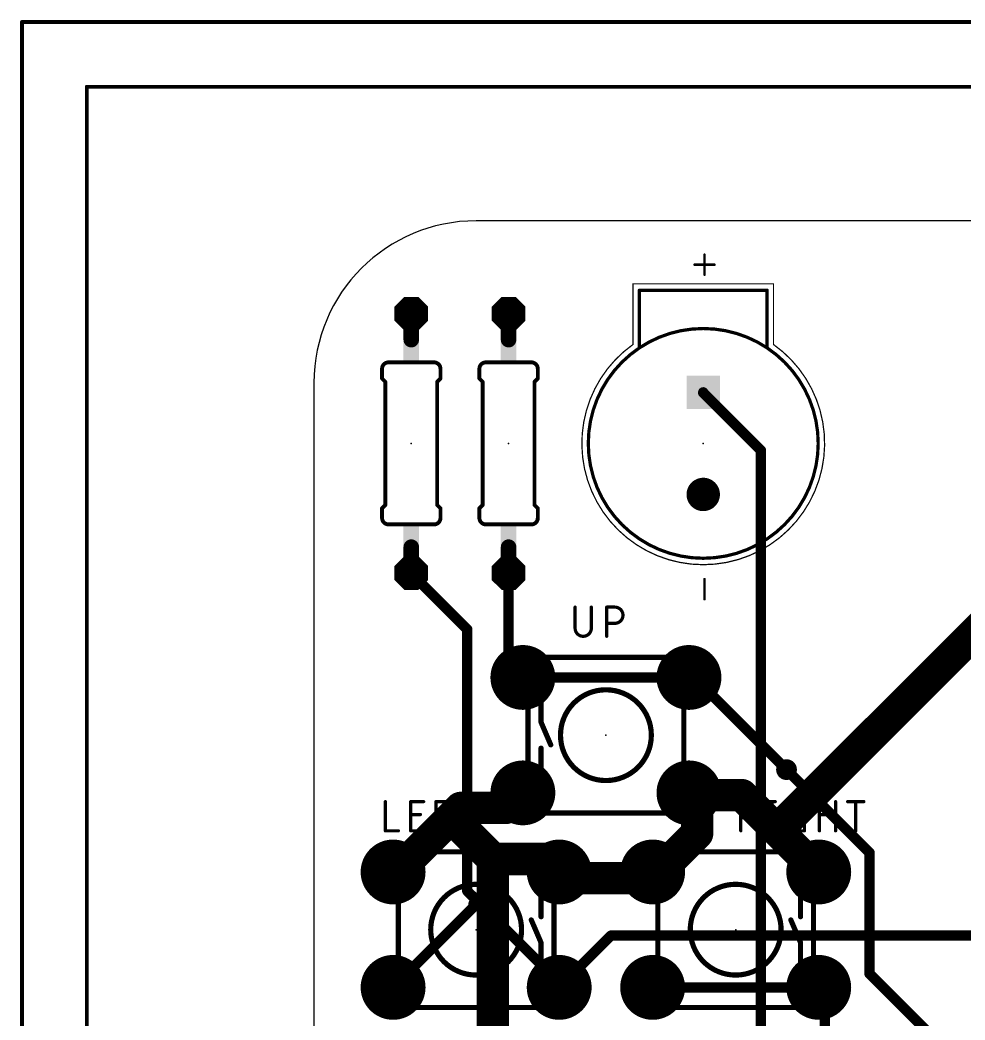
# Model space of a CAD drawing. Extents: x -12 to 133, y -27 to 98.
# Drawn here: x -11.51 to 25.49, y 58.69 to 97.87 of the extents above; entities that cross this region are included whole.
import ezdxf

# ---------------------------------------------------------------- set-up
doc = ezdxf.new("R2010")
doc.units = 0
for name, color, linetype in [('1', 12, 'CONTINUOUS'), ('16', 132, 'CONTINUOUS'), ('17', 110, 'CONTINUOUS'), ('18', 110, 'CONTINUOUS'), ('20', 31, 'CONTINUOUS'), ('21', 253, 'CONTINUOUS'), ('23', 53, 'CONTINUOUS'), ('25', 253, 'CONTINUOUS'), ('39', 12, 'CONTINUOUS'), ('51', 253, 'CONTINUOUS')]:
    doc.layers.add(name, color=color, linetype=linetype)

# ---------------------------------------------------------------- blocks, each defined once
blk = doc.blocks.new('ROUNDP')
at = {"const_width": 0.5}
blk.add_lwpolyline([(0, -0.25, 1), (0, 0.25, 1), (0, -0.25)], format="xyb", dxfattribs=at)
blk = doc.blocks.new('SQUAREP')
blk.add_solid([(-0.5, -0.5), (0.5, -0.5), (-0.5, 0.5), (0.5, 0.5)])
blk = doc.blocks.new('RECT')
blk.add_solid([(-0.5, -0.5), (0.5, -0.5), (-0.5, 0.5), (0.5, 0.5)])
blk = doc.blocks.new('OCTAGONP')
at = {"const_width": 0.5}
blk.add_lwpolyline([(-0.25, -0.1036), (-0.25, 0.1036), (-0.1036, 0.25), (0.1036, 0.25), (0.25, 0.1036), (0.25, -0.1036), (0.1036, -0.25), (-0.1036, -0.25), (-0.25, -0.1036), (-0.25, 0.1036)], dxfattribs=at)
blk = doc.blocks.new('ROUNDV')
at = {"const_width": 0.5}
blk.add_lwpolyline([(0, -0.25, 1), (0, 0.25, 1), (0, -0.25)], format="xyb", dxfattribs=at)

msp = doc.modelspace()

# ---------------------------------------------------------------- linework, layer by layer
at = {"layer": '1'}
for points, const_width in [([(130.81, 97.79), (-11.43, 97.79)], 0.1524), ([(-11.43, 97.79), (-11.43, 83.82)], 0.1524), ([(-11.43, 83.82), (-11.43, -6.35)], 0.1524), ([(15.24, 83.26), (15.24, 83.28)], 0.4064), ([(17.5, 81), (15.24, 83.26)], 0.4064), ([(17.5, 58.25), (17.5, 81)], 0.4064), ([(4, 76), (3.81, 76.2)], 0.4064), ([(7.62, 72.6694), (7.62, 76.2)], 0.4064), ([(6, 74), (4, 76)], 0.4064), ([(6, 63.75), (6, 74)], 0.4064), ([(8.1788, 72.1106), (7.62, 72.6694)], 0.4064), ([(8.1788, 72.1106), (14.6812, 72.1106)], 0.4064), ([(18.5, 68.5), (21.75, 65.25)], 0.4064), ([(14.75, 67.5), (14.6812, 67.5894)], 1.27), ([(14.75, 67.5), (14.75, 67)], 1.27), ([(14.75, 67), (15, 66.75)], 1.27), ([(15, 66.75), (15, 66)], 1.27), ([(15, 66), (13.5, 64.5)], 1.27), ([(21.75, 65.25), (21.75, 60.5)], 0.4064), ([(9.75, 64.25), (9.6012, 64.4906)], 1.27), ([(12.75, 64.25), (13.2588, 64.4906)], 1.27), ([(13.5, 64.5), (13.2588, 64.4906)], 1.27), ([(9.75, 64.25), (12.75, 64.25)], 1.27), ([(6.375, 63.375), (6, 63.75)], 0.4064), ([(6.375, 63.375), (6.25, 63.25)], 0.4064), ([(9.5, 60.25), (6.375, 63.375)], 0.4064), ([(6.25, 63.1206), (3.0988, 59.9694)], 0.4064), ([(6.25, 63.25), (6.25, 63.1206)], 0.4064), ([(9.5, 60), (9.5, 60.25)], 0.4064), ([(21.75, 60.5), (41.5, 40.75)], 0.4064), ([(9.5, 60), (9.6012, 59.9694)], 0.4064), ([(20, 59.75), (19.7612, 59.9694)], 0.4064), ([(20, 59.75), (20, 57.5)], 0.4064)]:
    msp.add_lwpolyline(points, dxfattribs=dict(at, const_width=const_width))
for points, const_width in [([(-11.43, 97.8281, 1), (-11.43, 97.7519)], 0.0762), ([(-11.3919, 97.79, 1), (-11.4681, 97.79)], 0.0762), ([(-11.3919, 83.82, 1), (-11.4681, 83.82)], 0.0762), ([(-11.4681, 83.82, 1), (-11.3919, 83.82)], 0.0762), ([(15.3416, 83.28, 1), (15.1384, 83.28)], 0.2032), ([(15.3118, 83.3318, 1), (15.1682, 83.1882)], 0.2032), ([(15.1384, 83.26, 1), (15.3416, 83.26)], 0.2032), ([(17.6016, 81, 1), (17.3984, 81)], 0.2032), ([(17.4282, 80.9282, 1), (17.5718, 81.0718)], 0.2032), ([(3.8837, 76.27, 1), (3.7363, 76.13)], 0.2032), ([(7.7216, 76.2, 1), (7.5184, 76.2)], 0.2032), ([(4.0718, 76.0718, 1), (3.9282, 75.9282)], 0.2032), ([(3.9263, 75.93, 1), (4.0737, 76.07)], 0.2032), ([(6.1016, 74, 1), (5.8984, 74)], 0.2032), ([(5.9282, 73.9282, 1), (6.0718, 74.0718)], 0.2032), ([(7.6918, 72.7412, 1), (7.5482, 72.5976)], 0.2032), ([(7.5184, 72.6694, 1), (7.7216, 72.6694)], 0.2032), ([(8.1788, 72.2122, 1), (8.1788, 72.009)], 0.2032), ([(8.107, 72.0388, 1), (8.2506, 72.1824)], 0.2032), ([(14.6812, 72.009, 1), (14.6812, 72.2122)], 0.2032), ([(18.5718, 68.5718, 1), (18.4282, 68.4282)], 0.2032), ([(14.9328, 67.783, 1), (14.4296, 67.3958)], 0.635), ([(15.0675, 67.5, 1), (14.4325, 67.5)], 0.635), ([(14.4984, 67.3064, 1), (15.0016, 67.6936)], 0.635), ([(14.9745, 67.2245, 1), (14.5255, 66.7755)], 0.635), ([(15.3175, 66.75, 1), (14.6825, 66.75)], 0.635), ([(14.4325, 67, 1), (15.0675, 67)], 0.635), ([(14.7755, 66.5255, 1), (15.2245, 66.9745)], 0.635), ([(15.2245, 65.7755, 1), (14.7755, 66.2245)], 0.635), ([(14.6825, 66, 1), (15.3175, 66)], 0.635), ([(21.8516, 65.25, 1), (21.6484, 65.25)], 0.2032), ([(21.6782, 65.1782, 1), (21.8218, 65.3218)], 0.2032), ([(9.8712, 64.6576, 1), (9.3312, 64.3236)], 0.635), ([(13.2464, 64.8079, 1), (13.2712, 64.1733)], 0.635), ([(13.3945, 64.2036, 1), (13.1231, 64.7776)], 0.635), ([(13.2755, 64.7245, 1), (13.7245, 64.2755)], 0.635), ([(13.5124, 64.1827, 1), (13.4876, 64.8173)], 0.635), ([(9.75, 64.5675, 1), (9.75, 63.9325)], 0.635), ([(9.48, 64.083, 1), (10.02, 64.417)], 0.635), ([(12.6143, 64.537, 1), (12.8857, 63.963)], 0.635), ([(12.75, 63.9325, 1), (12.75, 64.5675)], 0.635), ([(6.0718, 63.8218, 1), (5.9282, 63.6782)], 0.2032), ([(5.8984, 63.75, 1), (6.1016, 63.75)], 0.2032), ([(6.4468, 63.4468, 1), (6.3032, 63.3032)], 0.2032), ([(6.4468, 63.3032, 1), (6.3032, 63.4468)], 0.2032), ([(6.3032, 63.3032, 1), (6.4468, 63.4468)], 0.2032), ([(6.3516, 63.25, 1), (6.1484, 63.25)], 0.2032), ([(6.1484, 63.1206, 1), (6.3516, 63.1206)], 0.2032), ([(6.1782, 63.3218, 1), (6.3218, 63.1782)], 0.2032), ([(6.3218, 63.0488, 1), (6.1782, 63.1924)], 0.2032), ([(9.6016, 60.25, 1), (9.3984, 60.25)], 0.2032), ([(9.4282, 60.1782, 1), (9.5718, 60.3218)], 0.2032), ([(21.6484, 60.5, 1), (21.8516, 60.5)], 0.2032), ([(21.8218, 60.5718, 1), (21.6782, 60.4282)], 0.2032), ([(3.027, 60.0412, 1), (3.1706, 59.8976)], 0.2032), ([(9.5294, 60.0973, 1), (9.4706, 59.9027)], 0.2032), ([(9.3984, 60, 1), (9.6016, 60)], 0.2032), ([(9.5718, 59.8721, 1), (9.6306, 60.0667)], 0.2032), ([(19.8299, 60.0442, 1), (19.6925, 59.8946)], 0.2032), ([(20.1016, 59.75, 1), (19.8984, 59.75)], 0.2032), ([(19.9313, 59.6752, 1), (20.0687, 59.8248)], 0.2032)]:
    msp.add_lwpolyline(points, format="xyb", dxfattribs=dict(at, const_width=const_width))
at = {"layer": '16'}
for points, const_width in [([(-8.89, -8.89), (-8.89, 95.25)], 0.1524), ([(-8.89, 95.25), (133.35, 95.25)], 0.1524), ([(34.25, 82.25), (18.125, 66.125)], 1.27), ([(14.75, 72), (14.6812, 72.1106)], 0.4064), ([(14.75, 72), (15, 72)], 0.4064), ([(15, 72), (18.5, 68.5)], 0.4064), ([(8, 67.5), (8.1788, 67.5894)], 1.27), ([(14.75, 67.5), (14.6812, 67.5894)], 1.27), ([(8, 67.5), (7.5, 67)], 1.27), ([(14.75, 67.5), (16.75, 67.5)], 1.27), ([(16.75, 67.5), (18.125, 66.125)], 1.27), ([(5.75, 67), (5.375, 66.625)], 1.27), ([(7.5, 67), (5.75, 67)], 1.27), ([(5.375, 66.625), (3.25, 64.5)], 1.27), ([(5.375, 66.625), (7, 65)], 1.27), ([(18.125, 66.125), (19.75, 64.5)], 1.27), ([(7, 65), (9, 65)], 1.27), ([(7, 65), (7, 58.0494)], 1.27), ([(9, 65), (9.5, 64.5)], 1.27), ([(3.25, 64.5), (3.0988, 64.4906)], 1.27), ([(9.5, 64.5), (9.6012, 64.4906)], 1.27), ([(19.75, 64.5), (19.7612, 64.4906)], 1.27), ([(9.6012, 59.9694), (11.6318, 62)], 0.4064), ([(11.6318, 62), (47.5, 62)], 0.4064), ([(19.7612, 59.9694), (13.2588, 59.9694)], 0.4064)]:
    msp.add_lwpolyline(points, dxfattribs=dict(at, const_width=const_width))
for points, const_width in [([(-8.8519, 95.25, 1), (-8.9281, 95.25)], 0.0762), ([(-8.89, 95.2881, 1), (-8.89, 95.2119)], 0.0762), ([(14.7675, 72.1643, 1), (14.5949, 72.0569)], 0.2032), ([(14.75, 72.1016, 1), (14.75, 71.8984)], 0.2032), ([(14.6637, 71.9463, 1), (14.8363, 72.0537)], 0.2032), ([(15.0718, 72.0718, 1), (14.9282, 71.9282)], 0.2032), ([(15, 71.8984, 1), (15, 72.1016)], 0.2032), ([(18.4282, 68.4282, 1), (18.5718, 68.5718)], 0.2032), ([(8.3208, 67.3054, 1), (8.0368, 67.8734)], 0.635), ([(14.9328, 67.783, 1), (14.4296, 67.3958)], 0.635), ([(7.858, 67.784, 1), (8.142, 67.216)], 0.635), ([(8.2245, 67.2755, 1), (7.7755, 67.7245)], 0.635), ([(14.75, 67.8175, 1), (14.75, 67.1825)], 0.635), ([(14.4984, 67.3064, 1), (15.0016, 67.6936)], 0.635), ([(16.9745, 67.7245, 1), (16.5255, 67.2755)], 0.635), ([(16.75, 67.1825, 1), (16.75, 67.8175)], 0.635), ([(5.75, 67.3175, 1), (5.75, 66.6825)], 0.635), ([(5.9745, 66.7755, 1), (5.5255, 67.2245)], 0.635), ([(7.2755, 67.2245, 1), (7.7245, 66.7755)], 0.635), ([(7.5, 66.6825, 1), (7.5, 67.3175)], 0.635), ([(5.5995, 66.8495, 1), (5.1505, 66.4005)], 0.635), ([(5.1505, 66.8495, 1), (5.5995, 66.4005)], 0.635), ([(5.5995, 66.4005, 1), (5.1505, 66.8495)], 0.635), ([(18.3495, 66.3495, 1), (17.9005, 65.9005)], 0.635), ([(17.9005, 66.3495, 1), (18.3495, 65.9005)], 0.635), ([(17.9005, 65.9005, 1), (18.3495, 66.3495)], 0.635), ([(7, 65.3175, 1), (7, 64.6825)], 0.635), ([(7.3175, 65, 1), (6.6825, 65)], 0.635), ([(6.7755, 64.7755, 1), (7.2245, 65.2245)], 0.635), ([(9.2245, 65.2245, 1), (8.7755, 64.7755)], 0.635), ([(9, 64.6825, 1), (9, 65.3175)], 0.635), ([(3.0791, 64.8075, 1), (3.1185, 64.1737)], 0.635), ([(3.0255, 64.7245, 1), (3.4745, 64.2755)], 0.635), ([(3.2697, 64.1831, 1), (3.2303, 64.8169)], 0.635), ([(9.5294, 64.8161, 1), (9.4706, 64.1839)], 0.635), ([(9.2755, 64.2755, 1), (9.7245, 64.7245)], 0.635), ([(9.5718, 64.1745, 1), (9.6306, 64.8067)], 0.635), ([(19.9541, 64.7432, 1), (19.5459, 64.2568)], 0.635), ([(19.5255, 64.2755, 1), (19.9745, 64.7245)], 0.635), ([(19.5571, 64.2474, 1), (19.9653, 64.7338)], 0.635), ([(11.6318, 62.1016, 1), (11.6318, 61.8984)], 0.2032), ([(11.7036, 61.9282, 1), (11.56, 62.0718)], 0.2032), ([(9.5294, 60.0412, 1), (9.673, 59.8976)], 0.2032), ([(13.2588, 60.071, 1), (13.2588, 59.8678)], 0.2032), ([(19.7612, 59.8678, 1), (19.7612, 60.071)], 0.2032)]:
    msp.add_lwpolyline(points, format="xyb", dxfattribs=dict(at, const_width=const_width))
at = {"layer": '20'}
for p, q in [((93.65, 90), (6.35, 90)), ((0, 83.65), (0, 6.35))]:
    msp.add_line(p, q, dxfattribs=at)
msp.add_arc((6.35, 83.65), 6.35, 90, 180, dxfattribs=at)
at = {"layer": '21'}
for points, const_width in [([(15.29, 87.8903), (15.29, 88.6712)], 0.1016), ([(15.6804, 88.2808), (14.8995, 88.2808)], 0.1016), ([(17.74, 87.28), (12.74, 87.28)], 0.127), ([(12.74, 87.28), (12.74, 85.03)], 0.127), ([(17.74, 85.03), (17.74, 87.28)], 0.127), ([(2.667, 84.201), (2.667, 83.82)], 0.1524), ([(4.699, 84.455), (2.921, 84.455)], 0.1524), ([(4.953, 84.201), (4.953, 83.82)], 0.1524), ([(6.477, 84.201), (6.477, 83.82)], 0.1524), ([(8.509, 84.455), (6.731, 84.455)], 0.1524), ([(8.763, 84.201), (8.763, 83.82)], 0.1524), ([(2.794, 83.693), (2.667, 83.82)], 0.1524), ([(4.826, 83.693), (4.953, 83.82)], 0.1524), ([(6.604, 83.693), (6.477, 83.82)], 0.1524), ([(8.636, 83.693), (8.763, 83.82)], 0.1524), ([(2.794, 83.693), (2.794, 78.867)], 0.1524), ([(4.826, 83.693), (4.826, 78.867)], 0.1524), ([(6.604, 83.693), (6.604, 78.867)], 0.1524), ([(8.636, 83.693), (8.636, 78.867)], 0.1524), ([(2.794, 78.867), (2.667, 78.74)], 0.1524), ([(2.667, 78.359), (2.667, 78.74)], 0.1524), ([(4.826, 78.867), (4.953, 78.74)], 0.1524), ([(4.953, 78.359), (4.953, 78.74)], 0.1524), ([(6.604, 78.867), (6.477, 78.74)], 0.1524), ([(6.477, 78.359), (6.477, 78.74)], 0.1524), ([(8.636, 78.867), (8.763, 78.74)], 0.1524), ([(8.763, 78.359), (8.763, 78.74)], 0.1524), ([(4.699, 78.105), (2.921, 78.105)], 0.1524), ([(8.509, 78.105), (6.731, 78.105)], 0.1524), ([(15.2901, 75.179), (15.2901, 75.9613)], 0.1016), ([(13.589, 72.898), (9.271, 72.898)], 0.2032), ([(8.382, 70.878), (8.382, 68.834)], 0.2032), ([(14.478, 70.848), (14.478, 68.834)], 0.2032), ([(9.271, 66.802), (13.589, 66.802)], 0.2032), ([(8.509, 65.278), (4.191, 65.278)], 0.2032), ([(18.669, 65.278), (14.351, 65.278)], 0.2032), ([(3.302, 61.232), (3.302, 63.246)], 0.2032), ([(9.398, 61.202), (9.398, 63.246)], 0.2032), ([(13.462, 61.232), (13.462, 63.246)], 0.2032), ([(19.558, 61.202), (19.558, 63.246)], 0.2032), ([(4.191, 59.182), (8.509, 59.182)], 0.2032), ([(14.351, 59.182), (18.669, 59.182)], 0.2032)]:
    msp.add_lwpolyline(points, dxfattribs=dict(at, const_width=const_width))
for points, const_width in [([(15.3154, 88.6712, 1), (15.2646, 88.6712)], 0.0508), ([(14.8995, 88.3062, 1), (14.8995, 88.2554)], 0.0508), ([(15.6804, 88.2554, 1), (15.6804, 88.3062)], 0.0508), ([(15.2646, 87.8903, 1), (15.3154, 87.8903)], 0.0508), ([(12.74, 87.3118, 1), (12.74, 87.2482)], 0.0635), ([(12.7718, 87.28, 1), (12.7082, 87.28)], 0.0635), ([(17.7718, 87.28, 1), (17.7083, 87.28)], 0.0635), ([(17.74, 87.2482, 1), (17.74, 87.3118)], 0.0635), ([(15.24, 76.78, 1), (15.24, 85.78, 1), (15.24, 76.78)], 0.127), ([(12.7082, 85.03, 1), (12.7718, 85.03)], 0.0635), ([(17.7083, 85.03, 1), (17.7718, 85.03)], 0.0635), ([(2.921, 84.455, 0.4142), (2.667, 84.201)], 0.1524), ([(2.7051, 84.201, 1), (2.6289, 84.201)], 0.0762), ([(2.6289, 84.201, 1), (2.7051, 84.201)], 0.0762), ([(2.921, 84.4931, 1), (2.921, 84.4169)], 0.0762), ([(2.921, 84.4169, 1), (2.921, 84.4931)], 0.0762), ([(4.953, 84.201, 0.4142), (4.699, 84.455)], 0.1524), ([(4.699, 84.4931, 1), (4.699, 84.4169)], 0.0762), ([(4.699, 84.4169, 1), (4.699, 84.4931)], 0.0762), ([(4.9911, 84.201, 1), (4.9149, 84.201)], 0.0762), ([(4.9149, 84.201, 1), (4.9911, 84.201)], 0.0762), ([(6.731, 84.455, 0.4142), (6.477, 84.201)], 0.1524), ([(6.5151, 84.201, 1), (6.4389, 84.201)], 0.0762), ([(6.4389, 84.201, 1), (6.5151, 84.201)], 0.0762), ([(6.731, 84.4931, 1), (6.731, 84.4169)], 0.0762), ([(6.731, 84.4169, 1), (6.731, 84.4931)], 0.0762), ([(8.763, 84.201, 0.4142), (8.509, 84.455)], 0.1524), ([(8.509, 84.4931, 1), (8.509, 84.4169)], 0.0762), ([(8.509, 84.4169, 1), (8.509, 84.4931)], 0.0762), ([(8.8011, 84.201, 1), (8.7249, 84.201)], 0.0762), ([(8.7249, 84.201, 1), (8.8011, 84.201)], 0.0762), ([(2.6289, 83.82, 1), (2.7051, 83.82)], 0.0762), ([(2.6939, 83.8469, 1), (2.6401, 83.7931)], 0.0762), ([(4.9149, 83.82, 1), (4.9911, 83.82)], 0.0762), ([(4.9799, 83.7931, 1), (4.9261, 83.8469)], 0.0762), ([(6.4389, 83.82, 1), (6.5151, 83.82)], 0.0762), ([(6.5039, 83.8469, 1), (6.4501, 83.7931)], 0.0762), ([(8.7249, 83.82, 1), (8.8011, 83.82)], 0.0762), ([(8.7899, 83.7931, 1), (8.7361, 83.8469)], 0.0762), ([(2.8321, 83.693, 1), (2.7559, 83.693)], 0.0762), ([(2.7671, 83.6661, 1), (2.8209, 83.7199)], 0.0762), ([(4.8641, 83.693, 1), (4.7879, 83.693)], 0.0762), ([(4.7991, 83.7199, 1), (4.8529, 83.6661)], 0.0762), ([(6.6421, 83.693, 1), (6.5659, 83.693)], 0.0762), ([(6.5771, 83.6661, 1), (6.6309, 83.7199)], 0.0762), ([(8.6741, 83.693, 1), (8.5979, 83.693)], 0.0762), ([(8.6091, 83.7199, 1), (8.6629, 83.6661)], 0.0762), ([(2.7051, 78.74, 1), (2.6289, 78.74)], 0.0762), ([(2.6401, 78.7669, 1), (2.6939, 78.7131)], 0.0762), ([(2.7559, 78.867, 1), (2.8321, 78.867)], 0.0762), ([(2.8209, 78.8401, 1), (2.7671, 78.8939)], 0.0762), ([(4.7879, 78.867, 1), (4.8641, 78.867)], 0.0762), ([(4.8529, 78.8939, 1), (4.7991, 78.8401)], 0.0762), ([(4.9911, 78.74, 1), (4.9149, 78.74)], 0.0762), ([(4.9261, 78.7131, 1), (4.9799, 78.7669)], 0.0762), ([(6.5151, 78.74, 1), (6.4389, 78.74)], 0.0762), ([(6.4501, 78.7669, 1), (6.5039, 78.7131)], 0.0762), ([(6.5659, 78.867, 1), (6.6421, 78.867)], 0.0762), ([(6.6309, 78.8401, 1), (6.5771, 78.8939)], 0.0762), ([(8.5979, 78.867, 1), (8.6741, 78.867)], 0.0762), ([(8.6629, 78.8939, 1), (8.6091, 78.8401)], 0.0762), ([(8.8011, 78.74, 1), (8.7249, 78.74)], 0.0762), ([(8.7361, 78.7131, 1), (8.7899, 78.7669)], 0.0762), ([(2.667, 78.359, 0.4142), (2.921, 78.105)], 0.1524), ([(2.7051, 78.359, 1), (2.6289, 78.359)], 0.0762), ([(2.6289, 78.359, 1), (2.7051, 78.359)], 0.0762), ([(4.699, 78.105, 0.4142), (4.953, 78.359)], 0.1524), ([(4.9911, 78.359, 1), (4.9149, 78.359)], 0.0762), ([(4.9149, 78.359, 1), (4.9911, 78.359)], 0.0762), ([(6.477, 78.359, 0.4142), (6.731, 78.105)], 0.1524), ([(6.5151, 78.359, 1), (6.4389, 78.359)], 0.0762), ([(6.4389, 78.359, 1), (6.5151, 78.359)], 0.0762), ([(8.509, 78.105, 0.4142), (8.763, 78.359)], 0.1524), ([(8.8011, 78.359, 1), (8.7249, 78.359)], 0.0762), ([(8.7249, 78.359, 1), (8.8011, 78.359)], 0.0762), ([(2.921, 78.1431, 1), (2.921, 78.0669)], 0.0762), ([(2.921, 78.0669, 1), (2.921, 78.1431)], 0.0762), ([(4.699, 78.1431, 1), (4.699, 78.0669)], 0.0762), ([(4.699, 78.0669, 1), (4.699, 78.1431)], 0.0762), ([(6.731, 78.1431, 1), (6.731, 78.0669)], 0.0762), ([(6.731, 78.0669, 1), (6.731, 78.1431)], 0.0762), ([(8.509, 78.1431, 1), (8.509, 78.0669)], 0.0762), ([(8.509, 78.0669, 1), (8.509, 78.1431)], 0.0762), ([(15.3155, 75.9613, 1), (15.2647, 75.9613)], 0.0508), ([(15.2647, 75.179, 1), (15.3155, 75.179)], 0.0508), ([(9.271, 72.9488, 1), (9.271, 72.8472)], 0.1016), ([(13.589, 72.8472, 1), (13.589, 72.9488)], 0.1016), ([(11.43, 68.072, 1), (11.43, 71.628, 1), (11.43, 68.072)], 0.2032), ([(8.4328, 70.878, 1), (8.3312, 70.878)], 0.1016), ([(14.5288, 70.848, 1), (14.4272, 70.848)], 0.1016), ([(8.3312, 68.834, 1), (8.4328, 68.834)], 0.1016), ([(14.4272, 68.834, 1), (14.5288, 68.834)], 0.1016), ([(9.271, 66.8528, 1), (9.271, 66.7512)], 0.1016), ([(13.589, 66.7512, 1), (13.589, 66.8528)], 0.1016), ([(4.191, 65.3288, 1), (4.191, 65.2272)], 0.1016), ([(8.509, 65.2272, 1), (8.509, 65.3288)], 0.1016), ([(14.351, 65.3288, 1), (14.351, 65.2272)], 0.1016), ([(18.669, 65.2272, 1), (18.669, 65.3288)], 0.1016), ([(6.35, 60.452, 1), (6.35, 64.008, 1), (6.35, 60.452)], 0.2032), ([(16.51, 60.452, 1), (16.51, 64.008, 1), (16.51, 60.452)], 0.2032), ([(3.3528, 63.246, 1), (3.2512, 63.246)], 0.1016), ([(9.4488, 63.246, 1), (9.3472, 63.246)], 0.1016), ([(13.5128, 63.246, 1), (13.4112, 63.246)], 0.1016), ([(19.6088, 63.246, 1), (19.5072, 63.246)], 0.1016), ([(3.2512, 61.232, 1), (3.3528, 61.232)], 0.1016), ([(9.3472, 61.202, 1), (9.4488, 61.202)], 0.1016), ([(13.4112, 61.232, 1), (13.5128, 61.232)], 0.1016), ([(19.5072, 61.202, 1), (19.6088, 61.202)], 0.1016), ([(4.191, 59.2328, 1), (4.191, 59.1312)], 0.1016), ([(8.509, 59.1312, 1), (8.509, 59.2328)], 0.1016), ([(14.351, 59.2328, 1), (14.351, 59.1312)], 0.1016), ([(18.669, 59.1312, 1), (18.669, 59.2328)], 0.1016)]:
    msp.add_lwpolyline(points, format="xyb", dxfattribs=dict(at, const_width=const_width))
at = {"layer": '23'}
for p in [(3.81, 81.28), (7.62, 81.28), (15.24, 81.28), (11.43, 69.85), (6.35, 62.23), (16.51, 62.23)]:
    msp.add_point(p, dxfattribs=at)
at = {"layer": '25', "const_width": 0.127}
for points in [[(10.2235, 74.8665), (10.2235, 74.041)], [(10.8585, 74.041), (10.8585, 74.8665)], [(11.4618, 73.7235), (11.4618, 74.8665)], [(11.4618, 74.8665), (11.7793, 74.8665)], [(11.7793, 74.2315), (11.4618, 74.2315)], [(2.7965, 67.2465), (2.7965, 66.1035)], [(3.7871, 66.1035), (3.7871, 67.2465)], [(3.7871, 67.2465), (4.2951, 67.2465)], [(4.7777, 66.1035), (4.7777, 67.2465)], [(4.7777, 67.2465), (5.2857, 67.2465)], [(5.6515, 67.2465), (6.2865, 67.2465)], [(5.969, 66.1035), (5.969, 67.2465)], [(16.7088, 66.1035), (16.7088, 67.2465)], [(16.7088, 67.2465), (17.0263, 67.2465)], [(17.8054, 67.2465), (18.0594, 67.2465)], [(17.9324, 67.2465), (17.9324, 66.1035)], [(18.5674, 66.3575), (18.5674, 66.9925)], [(18.8214, 67.2465), (19.2024, 67.2465)], [(19.7866, 66.1035), (19.7866, 67.2465)], [(20.4216, 67.2465), (20.4216, 66.1035)], [(20.8915, 67.2465), (21.5265, 67.2465)], [(21.209, 66.1035), (21.209, 67.2465)], [(3.7871, 66.7385), (4.1681, 66.7385)], [(4.7777, 66.7385), (5.2857, 66.7385)], [(17.0263, 66.6115), (16.7088, 66.6115)], [(17.3438, 66.1035), (17.0898, 66.6115)], [(19.0119, 66.7385), (19.2024, 66.7385)], [(19.2024, 66.7385), (19.2024, 66.1035)], [(19.7866, 66.7385), (20.4216, 66.7385)], [(2.7965, 66.1035), (3.3045, 66.1035)], [(4.2951, 66.1035), (3.7871, 66.1035)], [(17.8054, 66.1035), (18.0594, 66.1035)], [(19.2024, 66.1035), (18.8214, 66.1035)]]:
    msp.add_lwpolyline(points, dxfattribs=at)
at = {"layer": '25'}
for points, const_width in [([(10.2553, 74.8665, 1), (10.1918, 74.8665)], 0.0635), ([(10.8903, 74.8665, 1), (10.8268, 74.8665)], 0.0635), ([(11.4618, 74.8983, 1), (11.4618, 74.8347)], 0.0635), ([(11.4935, 74.8665, 1), (11.43, 74.8665)], 0.0635), ([(11.7793, 74.8983, 1), (11.7793, 74.8347)], 0.0635), ([(11.7793, 74.2315, 1), (11.7793, 74.8665)], 0.127), ([(11.7793, 74.8347, 1), (11.7793, 74.8983)], 0.0635), ([(10.2235, 74.041, 1), (10.8585, 74.041)], 0.127), ([(10.2553, 74.041, 1), (10.1918, 74.041)], 0.0635), ([(10.1918, 74.041, 1), (10.2553, 74.041)], 0.0635), ([(10.8903, 74.041, 1), (10.8268, 74.041)], 0.0635), ([(10.8268, 74.041, 1), (10.8903, 74.041)], 0.0635), ([(11.4618, 74.2632, 1), (11.4618, 74.1997)], 0.0635), ([(11.7793, 74.2632, 1), (11.7793, 74.1997)], 0.0635), ([(11.7793, 74.1997, 1), (11.7793, 74.2632)], 0.0635), ([(11.43, 73.7235, 1), (11.4935, 73.7235)], 0.0635), ([(2.8283, 67.2465, 1), (2.7648, 67.2465)], 0.0635), ([(3.8189, 67.2465, 1), (3.7554, 67.2465)], 0.0635), ([(3.7871, 67.2782, 1), (3.7871, 67.2147)], 0.0635), ([(4.2951, 67.2147, 1), (4.2951, 67.2782)], 0.0635), ([(4.7777, 67.2782, 1), (4.7777, 67.2147)], 0.0635), ([(4.8095, 67.2465, 1), (4.746, 67.2465)], 0.0635), ([(5.2857, 67.2147, 1), (5.2857, 67.2782)], 0.0635), ([(5.6515, 67.2782, 1), (5.6515, 67.2147)], 0.0635), ([(6.0008, 67.2465, 1), (5.9373, 67.2465)], 0.0635), ([(6.2865, 67.2147, 1), (6.2865, 67.2782)], 0.0635), ([(16.7405, 67.2465, 1), (16.677, 67.2465)], 0.0635), ([(16.7088, 67.2782, 1), (16.7088, 67.2147)], 0.0635), ([(17.0263, 66.6115, 1), (17.0263, 67.2465)], 0.127), ([(17.0263, 67.2782, 1), (17.0263, 67.2147)], 0.0635), ([(17.0263, 67.2147, 1), (17.0263, 67.2782)], 0.0635), ([(17.8054, 67.2782, 1), (17.8054, 67.2147)], 0.0635), ([(17.9642, 67.2465, 1), (17.9007, 67.2465)], 0.0635), ([(18.0594, 67.2147, 1), (18.0594, 67.2782)], 0.0635), ([(18.8214, 67.2465, 0.4142), (18.5674, 66.9925)], 0.127), ([(18.5991, 66.9925, 1), (18.5357, 66.9925)], 0.0635), ([(18.5357, 66.9925, 1), (18.5991, 66.9925)], 0.0635), ([(18.8214, 67.2782, 1), (18.8214, 67.2147)], 0.0635), ([(18.8214, 67.2147, 1), (18.8214, 67.2782)], 0.0635), ([(19.2024, 67.2147, 1), (19.2024, 67.2782)], 0.0635), ([(19.8183, 67.2465, 1), (19.7549, 67.2465)], 0.0635), ([(20.4534, 67.2465, 1), (20.3899, 67.2465)], 0.0635), ([(20.8915, 67.2782, 1), (20.8915, 67.2147)], 0.0635), ([(21.2407, 67.2465, 1), (21.1773, 67.2465)], 0.0635), ([(21.5265, 67.2147, 1), (21.5265, 67.2782)], 0.0635), ([(3.7871, 66.7703, 1), (3.7871, 66.7067)], 0.0635), ([(4.1681, 66.7067, 1), (4.1681, 66.7703)], 0.0635), ([(4.7777, 66.7703, 1), (4.7777, 66.7067)], 0.0635), ([(5.2857, 66.7067, 1), (5.2857, 66.7703)], 0.0635), ([(16.7088, 66.6433, 1), (16.7088, 66.5798)], 0.0635), ([(17.0263, 66.6433, 1), (17.0263, 66.5798)], 0.0635), ([(17.0263, 66.5798, 1), (17.0263, 66.6433)], 0.0635), ([(17.1182, 66.6257, 1), (17.0614, 66.5973)], 0.0635), ([(19.0119, 66.7703, 1), (19.0119, 66.7067)], 0.0635), ([(19.2341, 66.7385, 1), (19.1707, 66.7385)], 0.0635), ([(19.2024, 66.7067, 1), (19.2024, 66.7703)], 0.0635), ([(19.7866, 66.7703, 1), (19.7866, 66.7067)], 0.0635), ([(20.4216, 66.7067, 1), (20.4216, 66.7703)], 0.0635), ([(18.5674, 66.3575, 0.4142), (18.8214, 66.1035)], 0.127), ([(18.5991, 66.3575, 1), (18.5357, 66.3575)], 0.0635), ([(18.5357, 66.3575, 1), (18.5991, 66.3575)], 0.0635), ([(2.7965, 66.1352, 1), (2.7965, 66.0717)], 0.0635), ([(2.7648, 66.1035, 1), (2.8283, 66.1035)], 0.0635), ([(3.3045, 66.0717, 1), (3.3045, 66.1352)], 0.0635), ([(3.7871, 66.1352, 1), (3.7871, 66.0717)], 0.0635), ([(3.7554, 66.1035, 1), (3.8189, 66.1035)], 0.0635), ([(4.2951, 66.0717, 1), (4.2951, 66.1352)], 0.0635), ([(4.746, 66.1035, 1), (4.8095, 66.1035)], 0.0635), ([(5.9373, 66.1035, 1), (6.0008, 66.1035)], 0.0635), ([(16.677, 66.1035, 1), (16.7405, 66.1035)], 0.0635), ([(17.3154, 66.0893, 1), (17.3722, 66.1177)], 0.0635), ([(17.8054, 66.1352, 1), (17.8054, 66.0717)], 0.0635), ([(17.9007, 66.1035, 1), (17.9642, 66.1035)], 0.0635), ([(18.0594, 66.0717, 1), (18.0594, 66.1352)], 0.0635), ([(18.8214, 66.1352, 1), (18.8214, 66.0717)], 0.0635), ([(18.8214, 66.0717, 1), (18.8214, 66.1352)], 0.0635), ([(19.1707, 66.1035, 1), (19.2341, 66.1035)], 0.0635), ([(19.2024, 66.0717, 1), (19.2024, 66.1352)], 0.0635), ([(19.7549, 66.1035, 1), (19.8183, 66.1035)], 0.0635), ([(20.3899, 66.1035, 1), (20.4534, 66.1035)], 0.0635), ([(21.1773, 66.1035, 1), (21.2407, 66.1035)], 0.0635)]:
    msp.add_lwpolyline(points, format="xyb", dxfattribs=dict(at, const_width=const_width))
at = {"layer": '39', "const_width": 0.05}
for points in [[(17.99, 87.53), (12.49, 87.53)], [(12.49, 87.53), (12.49, 85.1725)], [(17.99, 85.175), (17.99, 87.53)]]:
    msp.add_lwpolyline(points, dxfattribs=at)
at = {"layer": '39'}
for points, const_width in [([(12.49, 87.5425, 1), (12.49, 87.5175)], 0.025), ([(12.5025, 87.53, 1), (12.4775, 87.53)], 0.025), ([(18.0025, 87.53, 1), (17.9775, 87.53)], 0.025), ([(17.99, 87.5175, 1), (17.99, 87.5425)], 0.025), ([(12.49, 85.155, 3.137), (17.99, 85.155)], 0.05), ([(12.4775, 85.1725, 1), (12.5025, 85.1725)], 0.025), ([(12.4972, 85.1448, 1), (12.4828, 85.1652)], 0.025), ([(17.9775, 85.175, 1), (18.0025, 85.175)], 0.025), ([(17.9972, 85.1652, 1), (17.9828, 85.1448)], 0.025)]:
    msp.add_lwpolyline(points, format="xyb", dxfattribs=dict(at, const_width=const_width))
at = {"layer": '51'}
for points, const_width in [([(12.74, 87.3118, 1), (12.74, 87.2482)], 0.0635), ([(12.7718, 87.28, 1), (12.7082, 87.28)], 0.0635), ([(17.7718, 87.28, 1), (17.7083, 87.28)], 0.0635), ([(17.74, 87.2482, 1), (17.74, 87.3118)], 0.0635), ([(3.9624, 86.36, 1), (3.6576, 86.36)], 0.3048), ([(7.7724, 86.36, 1), (7.4676, 86.36)], 0.3048), ([(15.24, 76.78, 1), (15.24, 85.78, 1), (15.24, 76.78)], 0.127), ([(3.6576, 85.344, 1), (3.9624, 85.344)], 0.3048), ([(7.4676, 85.344, 1), (7.7724, 85.344)], 0.3048), ([(12.7082, 85.04, 1), (12.7718, 85.04)], 0.0635), ([(17.7083, 85.04, 1), (17.7718, 85.04)], 0.0635), ([(3.9624, 77.216, 1), (3.6576, 77.216)], 0.3048), ([(7.7724, 77.216, 1), (7.4676, 77.216)], 0.3048), ([(3.6576, 76.2, 1), (3.9624, 76.2)], 0.3048), ([(7.4676, 76.2, 1), (7.7724, 76.2)], 0.3048), ([(8.89, 72.9488, 1), (8.89, 72.8472)], 0.1016), ([(8.9259, 72.8621, 1), (8.8541, 72.9339)], 0.1016), ([(9.271, 72.8472, 1), (9.271, 72.9488)], 0.1016), ([(13.589, 72.9488, 1), (13.589, 72.8472)], 0.1016), ([(14.0059, 72.9339, 1), (13.9341, 72.8621)], 0.1016), ([(13.97, 72.8472, 1), (13.97, 72.9488)], 0.1016), ([(8.4328, 72.39, 1), (8.3312, 72.39)], 0.1016), ([(8.3461, 72.4259, 1), (8.4179, 72.3541)], 0.1016), ([(14.5288, 72.39, 1), (14.4272, 72.39)], 0.1016), ([(14.4421, 72.3541, 1), (14.5139, 72.4259)], 0.1016), ([(8.3312, 70.866, 1), (8.4328, 70.866)], 0.1016), ([(8.9408, 71.12, 1), (8.8392, 71.12)], 0.1016), ([(14.4272, 70.866, 1), (14.5288, 70.866)], 0.1016), ([(8.9367, 70.378, 1), (8.8433, 70.338)], 0.1016), ([(8.8392, 70.358, 1), (8.9408, 70.358)], 0.1016), ([(8.9408, 69.342, 1), (8.8392, 69.342)], 0.1016), ([(9.2243, 69.449, 1), (9.3177, 69.489)], 0.1016), ([(8.4328, 68.834, 1), (8.3312, 68.834)], 0.1016), ([(8.8392, 68.58, 1), (8.9408, 68.58)], 0.1016), ([(14.5288, 68.834, 1), (14.4272, 68.834)], 0.1016), ([(8.4179, 67.3459, 1), (8.3461, 67.2741)], 0.1016), ([(14.5139, 67.2741, 1), (14.4421, 67.3459)], 0.1016), ([(8.3312, 67.31, 1), (8.4328, 67.31)], 0.1016), ([(14.4272, 67.31, 1), (14.5288, 67.31)], 0.1016), ([(8.89, 66.8528, 1), (8.89, 66.7512)], 0.1016), ([(8.8541, 66.7661, 1), (8.9259, 66.8379)], 0.1016), ([(9.271, 66.7512, 1), (9.271, 66.8528)], 0.1016), ([(13.589, 66.8528, 1), (13.589, 66.7512)], 0.1016), ([(13.9341, 66.8379, 1), (14.0059, 66.7661)], 0.1016), ([(13.97, 66.7512, 1), (13.97, 66.8528)], 0.1016), ([(3.81, 65.3288, 1), (3.81, 65.2272)], 0.1016), ([(3.8459, 65.2421, 1), (3.7741, 65.3139)], 0.1016), ([(4.191, 65.2272, 1), (4.191, 65.3288)], 0.1016), ([(8.509, 65.3288, 1), (8.509, 65.2272)], 0.1016), ([(8.9259, 65.3139, 1), (8.8541, 65.2421)], 0.1016), ([(8.89, 65.2272, 1), (8.89, 65.3288)], 0.1016), ([(13.97, 65.3288, 1), (13.97, 65.2272)], 0.1016), ([(14.0059, 65.2421, 1), (13.9341, 65.3139)], 0.1016), ([(14.351, 65.2272, 1), (14.351, 65.3288)], 0.1016), ([(18.669, 65.3288, 1), (18.669, 65.2272)], 0.1016), ([(19.0859, 65.3139, 1), (19.0141, 65.2421)], 0.1016), ([(19.05, 65.2272, 1), (19.05, 65.3288)], 0.1016), ([(3.3528, 64.77, 1), (3.2512, 64.77)], 0.1016), ([(3.2661, 64.8059, 1), (3.3379, 64.7341)], 0.1016), ([(9.4488, 64.77, 1), (9.3472, 64.77)], 0.1016), ([(9.3621, 64.7341, 1), (9.4339, 64.8059)], 0.1016), ([(13.5128, 64.77, 1), (13.4112, 64.77)], 0.1016), ([(13.4261, 64.8059, 1), (13.4979, 64.7341)], 0.1016), ([(19.6088, 64.77, 1), (19.5072, 64.77)], 0.1016), ([(19.5221, 64.7341, 1), (19.5939, 64.8059)], 0.1016), ([(8.9408, 63.5, 1), (8.8392, 63.5)], 0.1016), ([(19.1008, 63.5, 1), (18.9992, 63.5)], 0.1016), ([(3.2512, 63.246, 1), (3.3528, 63.246)], 0.1016), ([(9.3472, 63.246, 1), (9.4488, 63.246)], 0.1016), ([(13.4112, 63.246, 1), (13.5128, 63.246)], 0.1016), ([(19.5072, 63.246, 1), (19.6088, 63.246)], 0.1016), ([(8.5557, 62.631, 1), (8.4623, 62.591)], 0.1016), ([(8.8392, 62.738, 1), (8.9408, 62.738)], 0.1016), ([(18.7157, 62.631, 1), (18.6223, 62.591)], 0.1016), ([(18.9992, 62.738, 1), (19.1008, 62.738)], 0.1016), ([(8.9408, 61.722, 1), (8.8392, 61.722)], 0.1016), ([(8.8433, 61.702, 1), (8.9367, 61.742)], 0.1016), ([(19.1008, 61.722, 1), (18.9992, 61.722)], 0.1016), ([(19.0033, 61.702, 1), (19.0967, 61.742)], 0.1016), ([(3.3528, 61.214, 1), (3.2512, 61.214)], 0.1016), ([(9.4488, 61.214, 1), (9.3472, 61.214)], 0.1016), ([(13.5128, 61.214, 1), (13.4112, 61.214)], 0.1016), ([(19.6088, 61.214, 1), (19.5072, 61.214)], 0.1016), ([(8.8392, 60.96, 1), (8.9408, 60.96)], 0.1016), ([(18.9992, 60.96, 1), (19.1008, 60.96)], 0.1016), ([(3.3379, 59.7259, 1), (3.2661, 59.6541)], 0.1016), ([(3.2512, 59.69, 1), (3.3528, 59.69)], 0.1016), ([(9.3472, 59.69, 1), (9.4488, 59.69)], 0.1016), ([(9.4339, 59.6541, 1), (9.3621, 59.7259)], 0.1016), ([(13.4979, 59.7259, 1), (13.4261, 59.6541)], 0.1016), ([(13.4112, 59.69, 1), (13.5128, 59.69)], 0.1016), ([(19.5072, 59.69, 1), (19.6088, 59.69)], 0.1016), ([(19.5939, 59.6541, 1), (19.5221, 59.7259)], 0.1016), ([(3.81, 59.2328, 1), (3.81, 59.1312)], 0.1016), ([(3.7741, 59.1461, 1), (3.8459, 59.2179)], 0.1016), ([(4.191, 59.1312, 1), (4.191, 59.2328)], 0.1016), ([(8.509, 59.2328, 1), (8.509, 59.1312)], 0.1016), ([(8.8541, 59.2179, 1), (8.9259, 59.1461)], 0.1016), ([(8.89, 59.1312, 1), (8.89, 59.2328)], 0.1016), ([(13.97, 59.2328, 1), (13.97, 59.1312)], 0.1016), ([(13.9341, 59.1461, 1), (14.0059, 59.2179)], 0.1016), ([(14.351, 59.1312, 1), (14.351, 59.2328)], 0.1016), ([(18.669, 59.2328, 1), (18.669, 59.1312)], 0.1016), ([(19.0141, 59.2179, 1), (19.0859, 59.1461)], 0.1016), ([(19.05, 59.1312, 1), (19.05, 59.2328)], 0.1016)]:
    msp.add_lwpolyline(points, format="xyb", dxfattribs=dict(at, const_width=const_width))
for points, const_width in [([(17.74, 87.28), (12.74, 87.28)], 0.127), ([(12.74, 87.28), (12.74, 85.04)], 0.127), ([(17.74, 85.04), (17.74, 87.28)], 0.127), ([(3.81, 86.36), (3.81, 85.344)], 0.6096), ([(7.62, 86.36), (7.62, 85.344)], 0.6096), ([(3.81, 76.2), (3.81, 77.216)], 0.6096), ([(7.62, 76.2), (7.62, 77.216)], 0.6096), ([(8.89, 72.898), (8.382, 72.39)], 0.2032), ([(8.89, 72.898), (9.271, 72.898)], 0.2032), ([(13.97, 72.898), (13.589, 72.898)], 0.2032), ([(14.478, 72.39), (13.97, 72.898)], 0.2032), ([(8.382, 72.39), (8.382, 70.866)], 0.2032), ([(14.478, 70.866), (14.478, 72.39)], 0.2032), ([(8.89, 71.12), (8.89, 70.358)], 0.2032), ([(8.89, 70.358), (9.271, 69.469)], 0.2032), ([(8.89, 69.342), (8.89, 68.58)], 0.2032), ([(8.382, 67.31), (8.382, 68.834)], 0.2032), ([(14.478, 67.31), (14.478, 68.834)], 0.2032), ([(8.89, 66.802), (8.382, 67.31)], 0.2032), ([(13.97, 66.802), (14.478, 67.31)], 0.2032), ([(8.89, 66.802), (9.271, 66.802)], 0.2032), ([(13.97, 66.802), (13.589, 66.802)], 0.2032), ([(3.81, 65.278), (3.302, 64.77)], 0.2032), ([(3.81, 65.278), (4.191, 65.278)], 0.2032), ([(8.89, 65.278), (8.509, 65.278)], 0.2032), ([(8.89, 65.278), (9.398, 64.77)], 0.2032), ([(13.97, 65.278), (13.462, 64.77)], 0.2032), ([(13.97, 65.278), (14.351, 65.278)], 0.2032), ([(19.05, 65.278), (18.669, 65.278)], 0.2032), ([(19.05, 65.278), (19.558, 64.77)], 0.2032), ([(3.302, 64.77), (3.302, 63.246)], 0.2032), ([(9.398, 64.77), (9.398, 63.246)], 0.2032), ([(13.462, 64.77), (13.462, 63.246)], 0.2032), ([(19.558, 64.77), (19.558, 63.246)], 0.2032), ([(8.89, 62.738), (8.89, 63.5)], 0.2032), ([(19.05, 62.738), (19.05, 63.5)], 0.2032), ([(8.89, 61.722), (8.509, 62.611)], 0.2032), ([(19.05, 61.722), (18.669, 62.611)], 0.2032), ([(8.89, 60.96), (8.89, 61.722)], 0.2032), ([(19.05, 60.96), (19.05, 61.722)], 0.2032), ([(3.302, 61.214), (3.302, 59.69)], 0.2032), ([(9.398, 59.69), (9.398, 61.214)], 0.2032), ([(13.462, 61.214), (13.462, 59.69)], 0.2032), ([(19.558, 59.69), (19.558, 61.214)], 0.2032), ([(3.302, 59.69), (3.81, 59.182)], 0.2032), ([(8.89, 59.182), (9.398, 59.69)], 0.2032), ([(13.462, 59.69), (13.97, 59.182)], 0.2032), ([(19.05, 59.182), (19.558, 59.69)], 0.2032), ([(3.81, 59.182), (4.191, 59.182)], 0.2032), ([(8.89, 59.182), (8.509, 59.182)], 0.2032), ([(13.97, 59.182), (14.351, 59.182)], 0.2032), ([(19.05, 59.182), (18.669, 59.182)], 0.2032)]:
    msp.add_lwpolyline(points, dxfattribs=dict(at, const_width=const_width))

# ---------------------------------------------------------------- block references
at = {"layer": '17'}
for name, p, xscale, yscale, rotation in [('OCTAGONP', (3.81, 86.36), 1.3208, 1.3208, 90), ('OCTAGONP', (3.81, 86.36), 1.3208, 1.3208, 90), ('OCTAGONP', (7.62, 86.36), 1.3208, 1.3208, 90), ('OCTAGONP', (7.62, 86.36), 1.3208, 1.3208, 90), ('SQUAREP', (15.24, 83.28), 1.308, 1.308, 270), ('SQUAREP', (15.24, 83.28), 1.308, 1.308, 270), ('ROUNDP', (15.24, 79.28), 1.308, 1.308, 270), ('ROUNDP', (15.24, 79.28), 1.308, 1.308, 270), ('OCTAGONP', (3.81, 76.2), 1.3208, 1.3208, 90), ('OCTAGONP', (3.81, 76.2), 1.3208, 1.3208, 90), ('OCTAGONP', (7.62, 76.2), 1.3208, 1.3208, 90), ('OCTAGONP', (7.62, 76.2), 1.3208, 1.3208, 90), ('ROUNDP', (3.0988, 64.4906), 2.54, 2.54, 180), ('ROUNDP', (3.0988, 64.4906), 2.54, 2.54, 180), ('ROUNDP', (9.6012, 64.4906), 2.54, 2.54, 180), ('ROUNDP', (9.6012, 64.4906), 2.54, 2.54, 180), ('ROUNDP', (13.2588, 64.4906), 2.54, 2.54, 180), ('ROUNDP', (13.2588, 64.4906), 2.54, 2.54, 180), ('ROUNDP', (19.7612, 64.4906), 2.54, 2.54, 180), ('ROUNDP', (19.7612, 64.4906), 2.54, 2.54, 180), ('ROUNDP', (3.0988, 59.9694), 2.54, 2.54, 180), ('ROUNDP', (3.0988, 59.9694), 2.54, 2.54, 180), ('ROUNDP', (9.6012, 59.9694), 2.54, 2.54, 180), ('ROUNDP', (9.6012, 59.9694), 2.54, 2.54, 180), ('ROUNDP', (13.2588, 59.9694), 2.54, 2.54, 180), ('ROUNDP', (13.2588, 59.9694), 2.54, 2.54, 180), ('ROUNDP', (19.7612, 59.9694), 2.54, 2.54, 180), ('ROUNDP', (19.7612, 59.9694), 2.54, 2.54, 180)]:
    msp.add_blockref(name, p, dxfattribs=dict(at, xscale=xscale, yscale=yscale, rotation=rotation))
at = {"layer": '17', "xscale": 2.54, "yscale": 2.54}
for p in [(8.1788, 72.1106), (8.1788, 72.1106), (14.6812, 72.1106), (14.6812, 72.1106), (8.1788, 67.5894), (8.1788, 67.5894), (14.6812, 67.5894), (14.6812, 67.5894)]:
    msp.add_blockref('ROUNDP', p, dxfattribs=at)
at = {"layer": '18', "xscale": 0.8128, "yscale": 0.8128}
msp.add_blockref('ROUNDV', (18.5, 68.5), dxfattribs=at)
msp.add_blockref('ROUNDV', (18.5, 68.5), dxfattribs=at)
at = {"layer": '21', "xscale": 0.8636, "yscale": 0.6096, "rotation": 90}
for p in [(3.81, 84.8868), (7.62, 84.8868), (3.81, 77.6732), (7.62, 77.6732)]:
    msp.add_blockref('RECT', p, dxfattribs=at)

doc.saveas('drawing.dxf')
